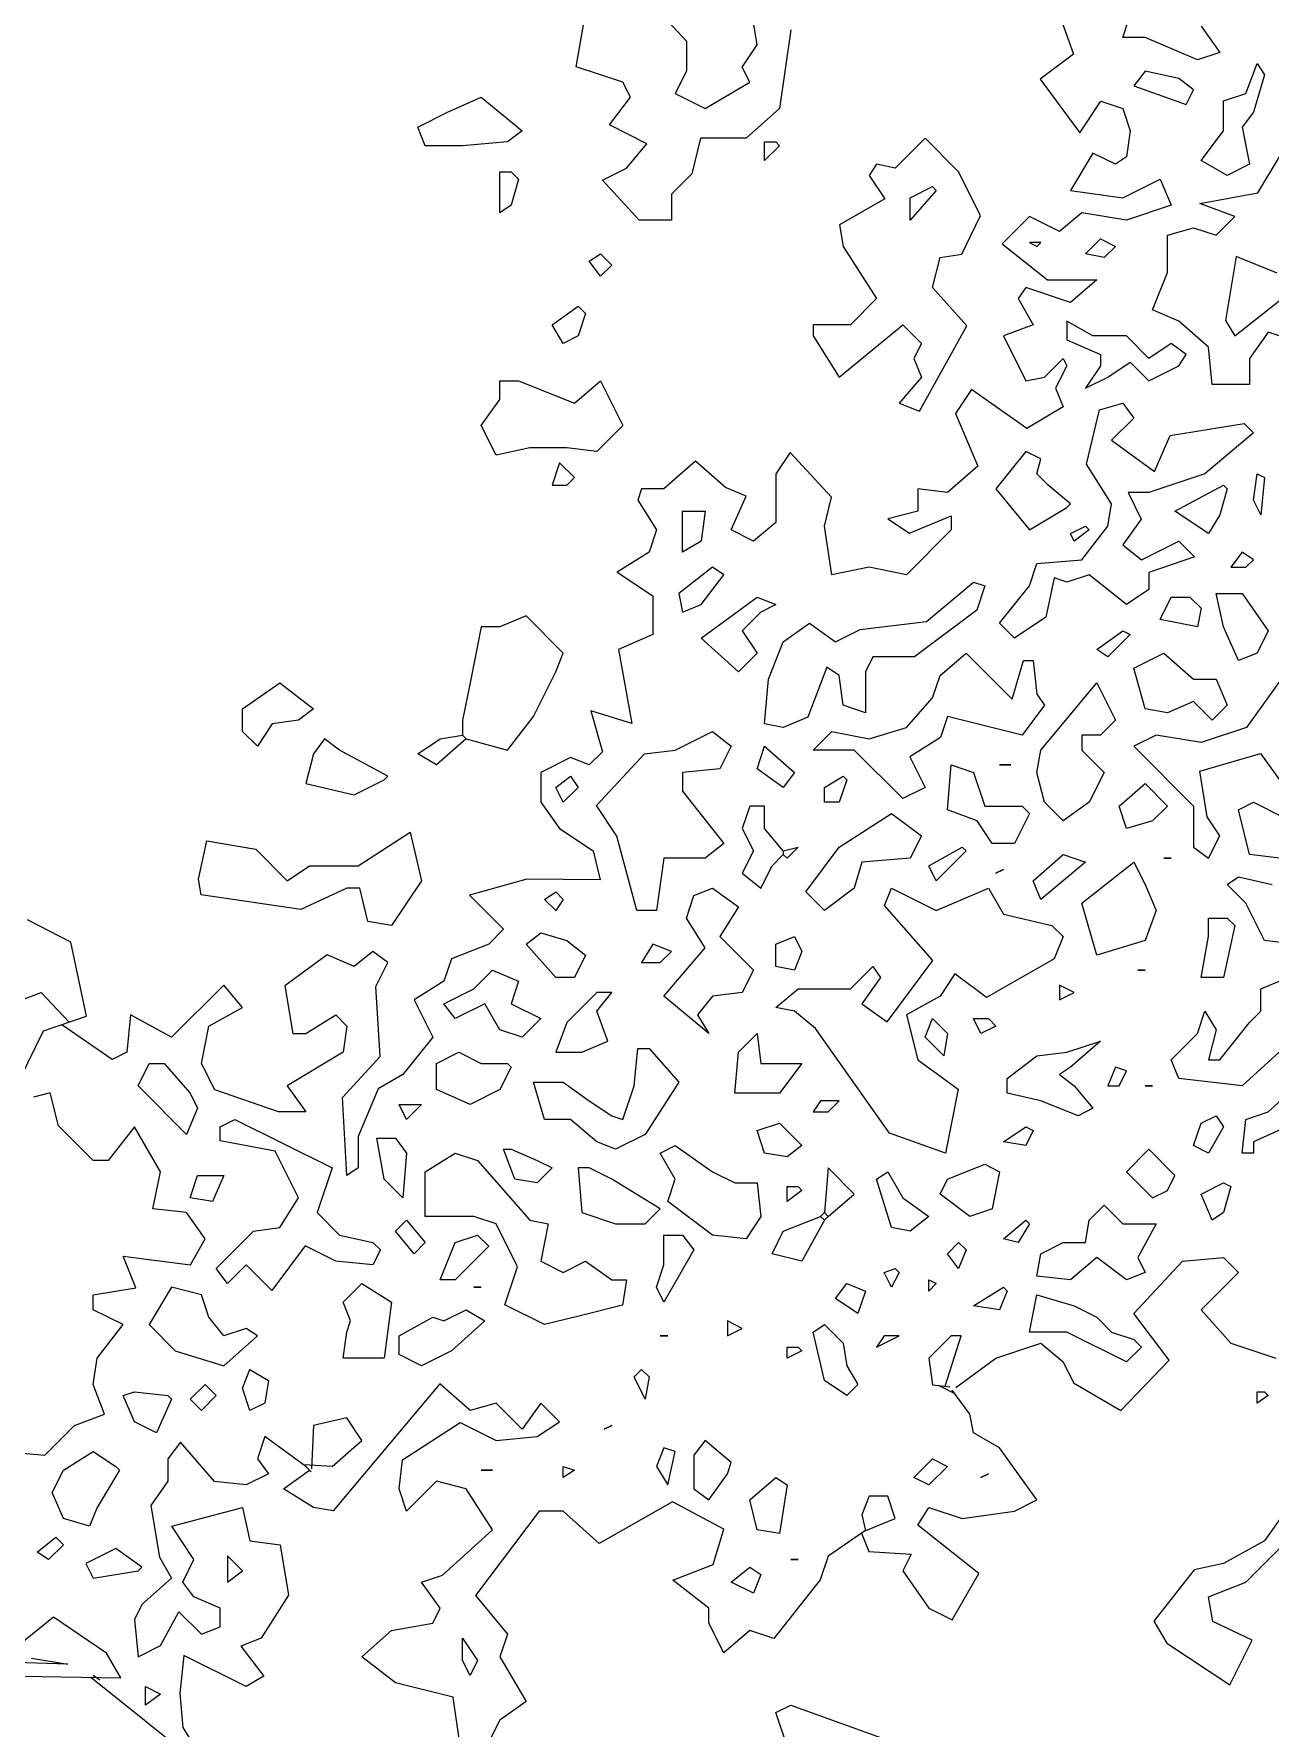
# Model space of a CAD drawing. Header units: millimetres. Extents: x 1211.91 to 1219.54, y 1029.16 to 1038.08.
# Drawn here: x 1212.366 to 1213.241, y 1035.076 to 1036.275 of the extents above; entities that cross this region are included whole.
import ezdxf

# ---------------------------------------------------------------- set-up
doc = ezdxf.new("R2010")
doc.units = ezdxf.units.MM
doc.header["$MEASUREMENT"] = 0
doc.layers.add('Hojas01', color=94, linetype='CONTINUOUS')
doc.layers.add('Hojas02', color=62, linetype='CONTINUOUS')

msp = doc.modelspace()

# ---------------------------------------------------------------- linework, layer by layer
at = {"layer": 'Hojas01', "linetype": 'Continuous'}
for p, q in [((1213.1792, 1035.4067), (1213.2082, 1035.4093)), ((1213.2082, 1035.4093), (1213.2188, 1035.3987)), ((1213.1449, 1035.3697), (1213.1792, 1035.4067)), ((1213.2188, 1035.3987), (1213.1924, 1035.3723)), ((1213.1698, 1035.3366), (1213.1449, 1035.3697)), ((1213.1924, 1035.3723), (1213.2135, 1035.3486)), ((1213.0188, 1035.3174), (1213.0472, 1035.338)), ((1213.0472, 1035.338), (1213.0789, 1035.3486)), ((1213.0789, 1035.3486), (1213.0947, 1035.3354)), ((1213.2135, 1035.3486), (1213.2452, 1035.338)), ((1213.0947, 1035.3354), (1213.1021, 1035.3205)), ((1213.1356, 1035.3009), (1213.1698, 1035.3366)), ((1213.0179, 1035.3131), (1213.0065, 1035.3188)), ((1213.1021, 1035.3205), (1213.1356, 1035.3009)), ((1212.5773, 1035.2615), (1212.5574, 1035.2625)), ((1212.5626, 1035.2576), (1212.5577, 1035.2625)), ((1213.2558, 1035.2351), (1213.2373, 1035.2087)), ((1213.2241, 1035.1796), (1213.2665, 1035.222)), ((1213.2373, 1035.2087), (1213.2082, 1035.1928)), ((1213.1875, 1035.1882), (1213.1589, 1035.152)), ((1213.2082, 1035.1928), (1213.1875, 1035.1882)), ((1213.1977, 1035.1691), (1213.2241, 1035.1796)), ((1213.2006, 1035.1518), (1213.1977, 1035.1691)), ((1213.1589, 1035.152), (1213.1682, 1035.1363)), ((1213.2286, 1035.1384), (1213.2006, 1035.1518)), ((1213.1682, 1035.1363), (1213.2127, 1035.1068)), ((1213.2127, 1035.1068), (1213.2286, 1035.1384)), ((1212.3575, 1035.1131), (1212.4279, 1035.1119)), ((1212.5205, 1035.0208), (1212.4067, 1035.1122)), ((1212.4129, 1035.1101), (1212.4082, 1035.1134))]:
    msp.add_line(p, q, dxfattribs=at)
for points in [[(1212.7964, 1036.3043), (1212.8281, 1036.2699), (1212.8281, 1036.2488), (1212.8202, 1036.233), (1212.8413, 1036.2224), (1212.873, 1036.2409), (1212.8677, 1036.2515), (1212.8782, 1036.2673), (1212.8756, 1036.2831)], [(1213.1924, 1036.2805), (1213.2056, 1036.262), (1213.1898, 1036.2567), (1213.1528, 1036.2726), (1213.137, 1036.2726), (1213.1449, 1036.2963)], [(1213.0921, 1036.2884), (1213.1021, 1036.2608), (1213.0785, 1036.2431), (1213.1065, 1036.2051), (1213.1215, 1036.2276), (1213.137, 1036.2224), (1213.1422, 1036.2066), (1213.1396, 1036.1881), (1213.1317, 1036.1828), (1213.1158, 1036.1907), (1213.1, 1036.1643), (1213.137, 1036.1591), (1213.1634, 1036.1723), (1213.1713, 1036.1538), (1213.1396, 1036.1432), (1213.1079, 1036.1485), (1213.0921, 1036.1353), (1213.071, 1036.1459), (1213.0516, 1036.1265), (1213.0836, 1036.101), (1213.1185, 1036.101), (1213.1, 1036.0851), (1213.0683, 1036.0957), (1213.063, 1036.0878), (1213.0736, 1036.0693), (1213.0525, 1036.0614), (1213.0683, 1036.0297), (1213.0815, 1036.0323), (1213.0947, 1036.0455), (1213.0974, 1036.0403), (1213.0894, 1036.0244), (1213.0947, 1036.0112), (1213.0691, 1035.9958), (1213.0298, 1036.0234), (1213.0186, 1036.0065), (1213.0344, 1035.9692), (1213.0129, 1035.9505), (1212.9918, 1035.9531), (1212.9918, 1035.9373), (1212.9706, 1035.932), (1212.986, 1035.9219), (1213.0155, 1035.934), (1213.0155, 1035.9241), (1212.9838, 1035.8924), (1212.9574, 1035.8977), (1212.931, 1035.8924), (1212.9258, 1035.9267), (1212.9309, 1035.9473), (1212.9016, 1035.979), (1212.8914, 1035.9637), (1212.8914, 1035.9294), (1212.8756, 1035.9162), (1212.8598, 1035.9241), (1212.8703, 1035.9479), (1212.8559, 1035.9541), (1212.8346, 1035.9727), (1212.8122, 1035.9531), (1212.7964, 1035.9531), (1212.7938, 1035.9452), (1212.807, 1035.9241), (1212.8017, 1035.9083), (1212.7792, 1035.8943), (1212.8043, 1035.8774), (1212.8043, 1035.8502), (1212.78, 1035.8394), (1212.7894, 1035.7871), (1212.7604, 1035.7961), (1212.7688, 1035.7672), (1212.7594, 1035.7578), (1212.7462, 1035.7631), (1212.7251, 1035.7525), (1212.7251, 1035.7314), (1212.7383, 1035.7129), (1212.7621, 1035.6971), (1212.7672, 1035.6766), (1212.7151, 1035.6771), (1212.6747, 1035.6656), (1212.6987, 1035.6416), (1212.6882, 1035.6311), (1212.6618, 1035.6205), (1212.6565, 1035.6047), (1212.6354, 1035.5915), (1212.6486, 1035.5651), (1212.6274, 1035.5387), (1212.6099, 1035.5286), (1212.5958, 1035.4948), (1212.5958, 1035.4727), (1212.5877, 1035.4673), (1212.5848, 1035.5224), (1212.6113, 1035.5516), (1212.6084, 1035.6011), (1212.6169, 1035.6179), (1212.6063, 1035.6258), (1212.5931, 1035.6152), (1212.5739, 1035.6235), (1212.5439, 1035.6016), (1212.5496, 1035.5677), (1212.5588, 1035.5677), (1212.5799, 1035.5809), (1212.5878, 1035.573), (1212.5852, 1035.5545), (1212.5456, 1035.5307), (1212.5588, 1035.5123), (1212.5395, 1035.5123), (1212.4943, 1035.5278), (1212.4849, 1035.5466), (1212.4902, 1035.573), (1212.5139, 1035.5862), (1212.5007, 1035.602), (1212.4638, 1035.5651), (1212.4347, 1035.5809), (1212.4321, 1035.5545), (1212.4217, 1035.5494), (1212.386, 1035.574)], [(1212.8381, 1036.2013), (1212.8319, 1036.1761), (1212.8175, 1036.1617), (1212.8175, 1036.1432), (1212.7946, 1036.1432), (1212.7687, 1036.1716), (1212.7858, 1036.1802), (1212.8001, 1036.1972), (1212.7738, 1036.2108), (1212.7885, 1036.2303), (1212.7832, 1036.2409), (1212.7502, 1036.2519), (1212.7552, 1036.2816)], [(1212.902, 1036.2779), (1212.8941, 1036.2224), (1212.8703, 1036.2013), (1212.8381, 1036.2013)], [(1212.993, 1036.0081), (1213.0267, 1036.0685), (1213.0023, 1036.0957), (1213.0076, 1036.1168), (1213.023, 1036.1193), (1213.0362, 1036.1467), (1213.0208, 1036.1775), (1212.997, 1036.2013), (1212.9759, 1036.1802), (1212.9627, 1036.1828), (1212.9574, 1036.1749), (1212.9685, 1036.1583), (1212.9365, 1036.1401), (1212.939, 1036.1247), (1212.9627, 1036.0878), (1212.9442, 1036.0693), (1212.9178, 1036.0693), (1212.9178, 1036.0614), (1212.9363, 1036.0323), (1212.9812, 1036.0693), (1212.9944, 1036.0561), (1212.9891, 1036.0455), (1212.9944, 1036.0323), (1212.9786, 1036.0139), (1212.993, 1036.0081)], [(1213.2558, 1036.0587), (1213.2399, 1036.064), (1213.2267, 1036.0455), (1213.2267, 1036.0271), (1213.2003, 1036.0271), (1213.1977, 1036.0535), (1213.1766, 1036.0719), (1213.1581, 1036.0799), (1213.1686, 1036.1063), (1213.1686, 1036.1327), (1213.1871, 1036.1379), (1213.203, 1036.1327), (1213.2162, 1036.1459), (1213.1916, 1036.1551), (1213.2325, 1036.1626), (1213.2478, 1036.1881)], [(1213.2172, 1036.1175), (1213.2096, 1036.0723), (1213.2162, 1036.0614), (1213.2531, 1036.0904)], [(1213.2463, 1036.1059), (1213.2172, 1036.1175)], [(1213.1407, 1035.9505), (1213.1499, 1035.9316), (1213.137, 1035.9135), (1213.1502, 1035.903), (1213.1766, 1035.9162), (1213.1877, 1035.9051), (1213.1554, 1035.894), (1213.1554, 1035.8819), (1213.1396, 1035.8713), (1213.1132, 1035.8924), (1213.0974, 1035.8871), (1213.0883, 1035.8902), (1213.0826, 1035.8623), (1213.0604, 1035.8475), (1213.0498, 1035.8581), (1213.071, 1035.8845), (1213.0762, 1035.9003), (1213.1079, 1035.903), (1213.1264, 1035.9267), (1213.129, 1035.9426), (1213.1112, 1035.9706), (1213.1205, 1036.0091), (1213.137, 1036.0139), (1213.1449, 1036.0033), (1213.129, 1035.9875), (1213.1593, 1035.9654), (1213.1706, 1035.991), (1213.2228, 1035.9993), (1213.2294, 1035.9927), (1213.195, 1035.9637), (1213.1554, 1035.9505), (1213.1407, 1035.9505)], [(1213.0336, 1035.8673), (1212.9895, 1035.8343), (1212.9601, 1035.8343), (1212.9548, 1035.8238), (1212.9548, 1035.7947), (1212.939, 1035.8), (1212.9363, 1035.8211), (1212.9276, 1035.827), (1212.9141, 1035.7917), (1212.8967, 1035.7842), (1212.8835, 1035.7868), (1212.8862, 1035.8185), (1212.8967, 1035.8449), (1212.9152, 1035.8581), (1212.9337, 1035.8449), (1212.9512, 1035.8537), (1212.9981, 1035.8594), (1213.0314, 1035.8871), (1213.0393, 1035.8845), (1213.0336, 1035.8673)], [(1213.0657, 1035.7789), (1213.0129, 1035.7921), (1213.0079, 1035.7772), (1212.9862, 1035.7636), (1212.997, 1035.7419), (1212.9812, 1035.734), (1212.9469, 1035.7683), (1212.9178, 1035.7683), (1212.931, 1035.7815), (1212.9574, 1035.7763), (1212.9838, 1035.7842), (1213.0023, 1035.8053), (1213.0076, 1035.8211), (1213.0261, 1035.837), (1213.0587, 1035.8044), (1213.0666, 1035.8317), (1213.0736, 1035.8317), (1213.0762, 1035.8079), (1213.0815, 1035.8), (1213.0657, 1035.7789)], [(1213.2811, 1035.7884), (1213.2614, 1035.8211), (1213.2509, 1035.8211), (1213.2245, 1035.7843), (1213.1924, 1035.7736), (1213.1607, 1035.7789), (1213.1449, 1035.771), (1213.1871, 1035.7287), (1213.1871, 1035.6997), (1213.1977, 1035.6918), (1213.2056, 1035.7076), (1213.1966, 1035.7211), (1213.1916, 1035.7534), (1213.2345, 1035.7658), (1213.2478, 1035.7472), (1213.2663, 1035.7525), (1213.2663, 1035.7604), (1213.251, 1035.7757), (1213.2811, 1035.7884)], [(1212.7931, 1035.6548), (1212.7788, 1035.7075), (1212.7646, 1035.729), (1212.7984, 1035.7656), (1212.8202, 1035.7683), (1212.8466, 1035.7815), (1212.8598, 1035.771), (1212.8518, 1035.7551), (1212.8254, 1035.7525), (1212.8254, 1035.7393), (1212.8545, 1035.7023), (1212.8413, 1035.6918), (1212.8122, 1035.6918), (1212.807, 1035.6548), (1212.7931, 1035.6548)], [(1212.5552, 1035.6556), (1212.4848, 1035.6659), (1212.4829, 1035.6771), (1212.4887, 1035.7041), (1212.5233, 1035.6983), (1212.5456, 1035.6759), (1212.5614, 1035.6865), (1212.5958, 1035.6865), (1212.6327, 1035.7103), (1212.6406, 1035.6759), (1212.6195, 1035.6443), (1212.6026, 1035.647), (1212.5971, 1035.6707), (1212.5878, 1035.6707), (1212.5552, 1035.6556)], [(1213.0884, 1035.6206), (1213.0405, 1035.5932), (1213.0182, 1035.6099), (1213.0076, 1035.5941), (1212.9838, 1035.5809), (1212.9918, 1035.5492), (1213.0205, 1035.5284), (1213.0116, 1035.483), (1212.9718, 1035.4972), (1212.9194, 1035.5714), (1212.9046, 1035.5835), (1212.8914, 1035.5862), (1212.9073, 1035.5994), (1212.9442, 1035.5994), (1212.9601, 1035.6152), (1212.9654, 1035.6073), (1212.9522, 1035.5888), (1212.9701, 1035.576), (1213.0025, 1035.6194), (1212.9684, 1035.6584), (1212.9733, 1035.6707), (1213.005, 1035.6548), (1213.0419, 1035.6707), (1213.0525, 1035.6522), (1213.0868, 1035.6443), (1213.0947, 1035.6363), (1213.0884, 1035.6206)], [(1212.3567, 1035.536), (1212.3732, 1035.5697), (1212.4036, 1035.58), (1212.3925, 1035.6325), (1212.3619, 1035.6481)], [(1212.3502, 1035.5888), (1212.3715, 1035.5967), (1212.3913, 1035.5759)], [(1212.345, 1035.272), (1212.374, 1035.2694), (1212.3951, 1035.2905), (1212.4162, 1035.2984), (1212.4083, 1035.3195), (1212.411, 1035.338), (1212.4294, 1035.3618), (1212.4083, 1035.3723), (1212.4083, 1035.3829), (1212.4384, 1035.3879), (1212.4294, 1035.4102), (1212.4771, 1035.4042), (1212.4875, 1035.4225), (1212.4743, 1035.441), (1212.4506, 1035.4436), (1212.4558, 1035.47), (1212.4374, 1035.5017), (1212.4189, 1035.4779), (1212.4083, 1035.4779), (1212.3838, 1035.5025), (1212.3778, 1035.5257), (1212.3661, 1035.5228)], [(1212.5584, 1035.4175), (1212.5346, 1035.3859), (1212.5166, 1035.404), (1212.5034, 1035.3908), (1212.4954, 1035.4014), (1212.5218, 1035.4278), (1212.5403, 1035.4304), (1212.5535, 1035.4515), (1212.537, 1035.4845), (1212.4981, 1035.4919), (1212.4981, 1035.5017), (1212.5086, 1035.507), (1212.5773, 1035.4727), (1212.5667, 1035.441), (1212.5826, 1035.4251), (1212.6063, 1035.4199), (1212.6116, 1035.4146), (1212.6063, 1035.404), (1212.5799, 1035.4067), (1212.5584, 1035.4175)], [(1212.7829, 1035.3756), (1212.7521, 1035.3677), (1212.7278, 1035.3618), (1212.6996, 1035.3758), (1212.7086, 1035.4027), (1212.6934, 1035.4331), (1212.6776, 1035.4383), (1212.6433, 1035.4383), (1212.6433, 1035.47), (1212.6644, 1035.4832), (1212.6802, 1035.4779), (1212.7172, 1035.4357), (1212.7304, 1035.4331), (1212.7251, 1035.4067), (1212.741, 1035.3987), (1212.7568, 1035.4067), (1212.7753, 1035.3935), (1212.7858, 1035.3935), (1212.7829, 1035.3756)], [(1213.0112, 1035.3182), (1213.0225, 1035.3539), (1213.0155, 1035.3539), (1212.9997, 1035.338), (1213.0023, 1035.3191), (1213.0145, 1035.3178)], [(1212.6681, 1035.0637), (1212.663, 1035.0982), (1212.6222, 1035.1083), (1212.5984, 1035.1268), (1212.6195, 1035.1453), (1212.6486, 1035.1506), (1212.6538, 1035.1611), (1212.6406, 1035.1796), (1212.6554, 1035.1845), (1212.6909, 1035.2165), (1212.6723, 1035.2456), (1212.6512, 1035.2509), (1212.6301, 1035.2298), (1212.6248, 1035.2456), (1212.6273, 1035.2661), (1212.668, 1035.2926), (1212.6934, 1035.2799), (1212.7225, 1035.2826), (1212.7383, 1035.2931), (1212.7251, 1035.3063), (1212.7119, 1035.2879), (1212.6934, 1035.3063), (1212.675, 1035.3011), (1212.6536, 1035.3198), (1212.5781, 1035.23), (1212.5641, 1035.2324), (1212.543, 1035.2456), (1212.5614, 1035.2588)], [(1212.952, 1035.2142), (1212.9572, 1035.2013), (1212.9871, 1035.1993), (1212.9812, 1035.1875), (1212.9997, 1035.1611), (1213.0161, 1035.153), (1213.0351, 1035.1856), (1212.992, 1035.2198), (1212.9997, 1035.2324), (1213.0234, 1035.2245), (1213.0604, 1035.2298), (1213.0762, 1035.2377), (1213.0498, 1035.2747), (1213.0314, 1035.2852), (1213.0287, 1035.2983), (1213.0162, 1035.3155)], [(1212.5773, 1035.2615), (1212.5984, 1035.2799), (1212.5878, 1035.2958), (1212.5643, 1035.2905), (1212.5628, 1035.2597)], [(1212.5588, 1035.2615), (1212.5298, 1035.2826), (1212.5245, 1035.2667), (1212.5324, 1035.2562), (1212.5166, 1035.2483), (1212.4941, 1035.2508), (1212.47, 1035.2786), (1212.4611, 1035.2667), (1212.4611, 1035.2509), (1212.449, 1035.2339), (1212.4552, 1035.1973), (1212.4638, 1035.1823), (1212.4426, 1035.1638), (1212.4374, 1035.1532), (1212.44, 1035.1268), (1212.4558, 1035.1347), (1212.469, 1035.1585), (1212.4849, 1035.1427), (1212.4981, 1035.1479), (1212.4981, 1035.1611), (1212.4796, 1035.1691), (1212.4717, 1035.1796), (1212.4796, 1035.1955), (1212.4639, 1035.2191), (1212.5139, 1035.2323), (1212.5192, 1035.2087), (1212.5407, 1035.206), (1212.5464, 1035.1703), (1212.5271, 1035.14), (1212.5127, 1035.1343), (1212.529, 1035.1131), (1212.5166, 1035.1057), (1212.4725, 1035.1277), (1212.4697, 1035.1007), (1212.4717, 1035.0767), (1212.4861, 1035.0537)], [(1212.9549, 1035.2162), (1212.9284, 1035.198), (1212.9227, 1035.1812), (1212.8899, 1035.1396), (1212.873, 1035.1453), (1212.8545, 1035.1295), (1212.8439, 1035.1506), (1212.8439, 1035.1611), (1212.8184, 1035.1809), (1212.8471, 1035.192), (1212.8546, 1035.2171), (1212.8183, 1035.2364), (1212.7663, 1035.2069), (1212.741, 1035.2298), (1212.7239, 1035.2298), (1212.6789, 1035.1701), (1212.7014, 1035.1427), (1212.6961, 1035.1268), (1212.7146, 1035.0951), (1212.6961, 1035.0819), (1212.6855, 1035.0608)], [(1212.9551, 1035.2162), (1212.9759, 1035.2245), (1212.9706, 1035.2403), (1212.9574, 1035.2403), (1212.9522, 1035.2271), (1212.9549, 1035.2162)], [(1212.4279, 1035.1119), (1212.4178, 1035.1292), (1212.3803, 1035.1547), (1212.3555, 1035.1347)], [(1212.3646, 1035.1258), (1212.3904, 1035.1214), (1212.3534, 1035.1227)], [(1212.8994, 1035.0635), (1212.8914, 1035.0872), (1212.902, 1035.0925), (1212.968, 1035.0687)]]:
    msp.add_lwpolyline(points, dxfattribs=at)
at = {"layer": 'Hojas02', "linetype": 'Continuous'}
for p, q in [((1213.1528, 1036.2488), (1213.1449, 1036.2383)), ((1213.1766, 1036.2435), (1213.1528, 1036.2488)), ((1213.2241, 1036.233), (1213.232, 1036.2541)), ((1213.232, 1036.2541), (1213.2373, 1036.2462)), ((1213.1449, 1036.2383), (1213.1818, 1036.2251)), ((1213.1871, 1036.2356), (1213.1766, 1036.2435)), ((1213.2373, 1036.2462), (1213.2294, 1036.2198)), ((1212.6591, 1036.2198), (1212.6829, 1036.2303)), ((1212.6829, 1036.2303), (1212.7119, 1036.2066)), ((1213.1818, 1036.2251), (1213.1871, 1036.2356)), ((1213.2082, 1036.2277), (1213.2241, 1036.233)), ((1213.2082, 1036.2066), (1213.2082, 1036.2277)), ((1212.638, 1036.2092), (1212.6591, 1036.2198)), ((1213.2294, 1036.2198), (1213.2214, 1036.2092)), ((1212.6433, 1036.196), (1212.638, 1036.2092)), ((1212.7119, 1036.2066), (1212.7014, 1036.1987)), ((1213.1924, 1036.1855), (1213.2082, 1036.2066)), ((1213.2214, 1036.2092), (1213.2267, 1036.1828)), ((1212.6697, 1036.196), (1212.6433, 1036.196)), ((1212.7014, 1036.1987), (1212.6697, 1036.196)), ((1212.8835, 1036.1855), (1212.8835, 1036.1987)), ((1212.8835, 1036.1987), (1212.8914, 1036.1987)), ((1212.8941, 1036.196), (1212.8835, 1036.1855)), ((1212.8914, 1036.1987), (1212.8941, 1036.196)), ((1212.6961, 1036.1485), (1212.6961, 1036.1775)), ((1212.6961, 1036.1775), (1212.704, 1036.1775)), ((1212.704, 1036.1775), (1212.7093, 1036.1723)), ((1213.2109, 1036.1749), (1213.1924, 1036.1855)), ((1213.2267, 1036.1828), (1213.2109, 1036.1749)), ((1212.7093, 1036.1723), (1212.704, 1036.1538)), ((1212.9865, 1036.1591), (1213.0023, 1036.167)), ((1213.005, 1036.1643), (1212.9865, 1036.1432)), ((1213.0023, 1036.167), (1213.005, 1036.1643)), ((1212.704, 1036.1538), (1212.6961, 1036.1485)), ((1212.9865, 1036.1432), (1212.9865, 1036.1591)), ((1213.1106, 1036.1195), (1213.1211, 1036.13)), ((1213.1211, 1036.13), (1213.1317, 1036.1247)), ((1212.7594, 1036.1142), (1212.7674, 1036.1195)), ((1212.7674, 1036.1195), (1212.7753, 1036.1115)), ((1213.0789, 1036.1274), (1213.071, 1036.1274)), ((1213.071, 1036.1274), (1213.0762, 1036.1247)), ((1213.0762, 1036.1247), (1213.0789, 1036.1274)), ((1213.1238, 1036.1168), (1213.1106, 1036.1195)), ((1213.1317, 1036.1247), (1213.1238, 1036.1168)), ((1212.7674, 1036.1036), (1212.7594, 1036.1142)), ((1212.7753, 1036.1115), (1212.7674, 1036.1036)), ((1212.733, 1036.0693), (1212.7515, 1036.0825)), ((1212.7515, 1036.0825), (1212.7568, 1036.0772)), ((1212.741, 1036.0561), (1212.733, 1036.0693)), ((1212.7568, 1036.0772), (1212.7515, 1036.0614)), ((1213.1158, 1036.0614), (1213.0974, 1036.0719)), ((1213.0974, 1036.0719), (1213.0974, 1036.0587)), ((1212.7515, 1036.0614), (1212.741, 1036.0561)), ((1213.0974, 1036.0587), (1213.1211, 1036.0482)), ((1213.1396, 1036.0614), (1213.1158, 1036.0614)), ((1213.1554, 1036.0455), (1213.1396, 1036.0614)), ((1213.1211, 1036.0482), (1213.1211, 1036.0403)), ((1213.1713, 1036.0561), (1213.1554, 1036.0455)), ((1213.1818, 1036.0482), (1213.1713, 1036.0561)), ((1213.1766, 1036.0403), (1213.1818, 1036.0482)), ((1213.1211, 1036.0403), (1213.1106, 1036.0244)), ((1213.1264, 1036.0323), (1213.1422, 1036.0429)), ((1213.1422, 1036.0429), (1213.1554, 1036.0297)), ((1213.1554, 1036.0297), (1213.1766, 1036.0403)), ((1212.6961, 1036.0165), (1212.6961, 1036.0297)), ((1212.6961, 1036.0297), (1212.7093, 1036.0297)), ((1212.7093, 1036.0297), (1212.7489, 1036.0139)), ((1212.7489, 1036.0139), (1212.7674, 1036.0297)), ((1212.7674, 1036.0297), (1212.7832, 1035.998)), ((1213.1106, 1036.0244), (1213.1264, 1036.0323)), ((1212.6829, 1035.998), (1212.6961, 1036.0165)), ((1212.6934, 1035.9769), (1212.6829, 1035.998)), ((1212.7832, 1035.998), (1212.7647, 1035.9795)), ((1212.7172, 1035.9822), (1212.6934, 1035.9769)), ((1212.7436, 1035.9822), (1212.7172, 1035.9822)), ((1212.7647, 1035.9795), (1212.7436, 1035.9822)), ((1213.0683, 1035.9795), (1213.0472, 1035.9531)), ((1213.0789, 1035.9743), (1213.0683, 1035.9795)), ((1213.0762, 1035.9637), (1213.0789, 1035.9743)), ((1212.7383, 1035.9716), (1212.733, 1035.9558)), ((1212.7489, 1035.9611), (1212.7383, 1035.9716)), ((1212.7436, 1035.9558), (1212.7489, 1035.9611)), ((1213.0842, 1035.9558), (1213.0762, 1035.9637)), ((1213.2294, 1035.9452), (1213.232, 1035.9637)), ((1213.232, 1035.9637), (1213.2373, 1035.9611)), ((1213.2373, 1035.9611), (1213.2346, 1035.9347)), ((1212.733, 1035.9558), (1212.7436, 1035.9558)), ((1213.0472, 1035.9531), (1213.071, 1035.9241)), ((1213.1, 1035.9426), (1213.0842, 1035.9558)), ((1213.1739, 1035.9373), (1213.2082, 1035.9558)), ((1213.2109, 1035.9531), (1213.2056, 1035.9347)), ((1213.2082, 1035.9558), (1213.2109, 1035.9531)), ((1212.8254, 1035.9083), (1212.8254, 1035.9373)), ((1212.8254, 1035.9373), (1212.8413, 1035.9373)), ((1212.8413, 1035.9373), (1212.8386, 1035.9162)), ((1213.071, 1035.9241), (1213.0974, 1035.9399)), ((1213.0974, 1035.9399), (1213.1, 1035.9426)), ((1213.1977, 1035.9215), (1213.1739, 1035.9373)), ((1213.2346, 1035.9347), (1213.2294, 1035.9452)), ((1213.1, 1035.9215), (1213.1106, 1035.9267)), ((1213.1106, 1035.9267), (1213.1132, 1035.9241)), ((1213.2056, 1035.9347), (1213.1977, 1035.9215)), ((1212.8386, 1035.9162), (1212.8254, 1035.9083)), ((1213.1026, 1035.9162), (1213.1, 1035.9215)), ((1213.1132, 1035.9241), (1213.1026, 1035.9162)), ((1213.2214, 1035.9083), (1213.2135, 1035.8977)), ((1213.2294, 1035.903), (1213.2214, 1035.9083)), ((1213.2241, 1035.8977), (1213.2294, 1035.903)), ((1212.8466, 1035.8977), (1212.8228, 1035.8792)), ((1212.8386, 1035.8713), (1212.8545, 1035.8924)), ((1212.8545, 1035.8924), (1212.8466, 1035.8977)), ((1213.2135, 1035.8977), (1213.2241, 1035.8977)), ((1212.8228, 1035.8792), (1212.8254, 1035.866)), ((1212.8386, 1035.8475), (1212.8782, 1035.8766)), ((1212.8782, 1035.8766), (1212.8914, 1035.8713)), ((1213.1634, 1035.8607), (1213.1713, 1035.8766)), ((1213.1713, 1035.8766), (1213.1845, 1035.8766)), ((1213.1845, 1035.8766), (1213.1924, 1035.8687)), ((1213.2082, 1035.8555), (1213.203, 1035.8792)), ((1213.203, 1035.8792), (1213.2214, 1035.8792)), ((1213.2214, 1035.8792), (1213.2399, 1035.8528)), ((1212.8254, 1035.866), (1212.8386, 1035.8713)), ((1212.8809, 1035.866), (1212.8677, 1035.8528)), ((1212.8914, 1035.8713), (1212.8809, 1035.866)), ((1213.1924, 1035.8687), (1213.1898, 1035.8555)), ((1212.6829, 1035.8555), (1212.675, 1035.8159)), ((1212.6961, 1035.8555), (1212.6829, 1035.8555)), ((1212.7146, 1035.8634), (1212.6961, 1035.8555)), ((1212.741, 1035.837), (1212.7146, 1035.8634)), ((1212.8677, 1035.8528), (1212.8782, 1035.837)), ((1213.1185, 1035.8396), (1213.137, 1035.8528)), ((1213.137, 1035.8528), (1213.1422, 1035.8502)), ((1213.1898, 1035.8555), (1213.1634, 1035.8607)), ((1213.2188, 1035.8317), (1213.2082, 1035.8555)), ((1213.2399, 1035.8528), (1213.232, 1035.837)), ((1212.865, 1035.8238), (1212.8386, 1035.8475)), ((1213.1422, 1035.8502), (1213.1264, 1035.8343)), ((1212.7357, 1035.8238), (1212.741, 1035.837)), ((1212.8782, 1035.837), (1212.865, 1035.8238)), ((1213.1264, 1035.8343), (1213.1185, 1035.8396)), ((1213.1449, 1035.8264), (1213.166, 1035.837)), ((1213.166, 1035.837), (1213.1871, 1035.8185)), ((1213.232, 1035.837), (1213.2188, 1035.8317)), ((1212.7198, 1035.7921), (1212.7357, 1035.8238)), ((1213.1528, 1035.7974), (1213.1449, 1035.8264)), ((1213.1871, 1035.8185), (1213.203, 1035.8185)), ((1213.203, 1035.8185), (1213.2109, 1035.8)), ((1212.5139, 1035.7974), (1212.5403, 1035.8159)), ((1212.5403, 1035.8159), (1212.5641, 1035.7974)), ((1212.675, 1035.8159), (1212.6697, 1035.7895)), ((1213.0789, 1035.7683), (1213.1185, 1035.8159)), ((1213.1185, 1035.8159), (1213.1317, 1035.7895)), ((1212.5139, 1035.7815), (1212.5139, 1035.7974)), ((1212.5641, 1035.7974), (1212.5535, 1035.7895)), ((1213.1686, 1035.7947), (1213.1528, 1035.7974)), ((1213.1871, 1035.8027), (1213.1686, 1035.7947)), ((1213.2003, 1035.7895), (1213.1871, 1035.8027)), ((1213.2109, 1035.8), (1213.2003, 1035.7895)), ((1212.5245, 1035.771), (1212.5139, 1035.7815)), ((1212.535, 1035.7868), (1212.5245, 1035.771)), ((1212.5535, 1035.7895), (1212.535, 1035.7868)), ((1212.6697, 1035.7895), (1212.6697, 1035.7789)), ((1212.7014, 1035.7683), (1212.7198, 1035.7921)), ((1213.1317, 1035.7895), (1213.1211, 1035.7789)), ((1212.572, 1035.7763), (1212.5641, 1035.7657)), ((1212.5826, 1035.7683), (1212.572, 1035.7763)), ((1212.638, 1035.7657), (1212.6538, 1035.7763)), ((1212.6723, 1035.7763), (1212.6512, 1035.7578)), ((1212.6538, 1035.7763), (1212.6697, 1035.7789)), ((1212.6723, 1035.7763), (1212.6697, 1035.7789)), ((1212.6723, 1035.7763), (1212.7014, 1035.7683)), ((1212.8782, 1035.7551), (1212.8835, 1035.771)), ((1212.8835, 1035.771), (1212.9046, 1035.7525)), ((1213.1211, 1035.7789), (1213.1079, 1035.7789)), ((1213.1079, 1035.7789), (1213.1079, 1035.7683)), ((1212.5641, 1035.7657), (1212.5588, 1035.7446)), ((1212.6169, 1035.7499), (1212.5826, 1035.7683)), ((1212.6512, 1035.7578), (1212.638, 1035.7657)), ((1213.0129, 1035.7261), (1213.0155, 1035.7578)), ((1213.0155, 1035.7578), (1213.0314, 1035.7525)), ((1213.0578, 1035.7578), (1213.0498, 1035.7578)), ((1213.0498, 1035.7578), (1213.0578, 1035.7578)), ((1213.0762, 1035.7525), (1213.0789, 1035.7683)), ((1213.1079, 1035.7683), (1213.1238, 1035.7525)), ((1212.5931, 1035.7367), (1212.6142, 1035.7472)), ((1212.6142, 1035.7472), (1212.6169, 1035.7499)), ((1212.7357, 1035.7419), (1212.7462, 1035.7499)), ((1212.7462, 1035.7499), (1212.7515, 1035.7419)), ((1212.8967, 1035.7419), (1212.8782, 1035.7551)), ((1212.9046, 1035.7525), (1212.8967, 1035.7419)), ((1212.9258, 1035.7419), (1212.939, 1035.7499)), ((1212.9416, 1035.7472), (1212.9363, 1035.7314)), ((1212.939, 1035.7499), (1212.9416, 1035.7472)), ((1213.0314, 1035.7525), (1213.0393, 1035.7287)), ((1213.0815, 1035.7314), (1213.0762, 1035.7525)), ((1213.1238, 1035.7525), (1213.1132, 1035.7314)), ((1212.5588, 1035.7446), (1212.5931, 1035.7367)), ((1212.741, 1035.7314), (1212.7357, 1035.7419)), ((1212.7515, 1035.7419), (1212.741, 1035.7314)), ((1212.9258, 1035.7314), (1212.9258, 1035.7419)), ((1213.1343, 1035.7287), (1213.1528, 1035.7446)), ((1213.1528, 1035.7446), (1213.1686, 1035.7287)), ((1212.873, 1035.7287), (1212.8677, 1035.7129)), ((1212.8835, 1035.7287), (1212.873, 1035.7287)), ((1212.8835, 1035.7129), (1212.8835, 1035.7287)), ((1212.9363, 1035.7314), (1212.9258, 1035.7314)), ((1212.9363, 1035.6997), (1212.9733, 1035.7235)), ((1212.9733, 1035.7235), (1212.9944, 1035.7076)), ((1213.034, 1035.7182), (1213.0129, 1035.7261)), ((1213.0393, 1035.7287), (1213.0657, 1035.7287)), ((1213.071, 1035.7235), (1213.0604, 1035.7023)), ((1213.0657, 1035.7287), (1213.071, 1035.7235)), ((1213.0947, 1035.7182), (1213.0815, 1035.7314)), ((1213.1132, 1035.7314), (1213.0947, 1035.7182)), ((1213.1396, 1035.7129), (1213.1343, 1035.7287)), ((1213.1686, 1035.7287), (1213.1581, 1035.7182)), ((1213.2188, 1035.7261), (1213.2294, 1035.7314)), ((1213.2267, 1035.6944), (1213.2188, 1035.7261)), ((1213.2294, 1035.7314), (1213.2505, 1035.7208)), ((1212.8677, 1035.7129), (1212.8756, 1035.6971)), ((1212.8967, 1035.6971), (1212.8835, 1035.7129)), ((1213.0446, 1035.7023), (1213.034, 1035.7182)), ((1213.1581, 1035.7182), (1213.1396, 1035.7129)), ((1212.8756, 1035.6971), (1212.8677, 1035.6812)), ((1212.8967, 1035.6971), (1212.9073, 1035.6997)), ((1212.8967, 1035.6971), (1212.8967, 1035.6944)), ((1212.9073, 1035.6997), (1212.8994, 1035.6918)), ((1212.9126, 1035.668), (1212.9363, 1035.6997)), ((1212.9944, 1035.7076), (1212.9865, 1035.6918)), ((1212.9997, 1035.6865), (1213.0234, 1035.6997)), ((1213.0261, 1035.6971), (1213.005, 1035.6759)), ((1213.0234, 1035.6997), (1213.0261, 1035.6971)), ((1213.0604, 1035.7023), (1213.0446, 1035.7023)), ((1212.8809, 1035.6707), (1212.8888, 1035.6865)), ((1212.8888, 1035.6865), (1212.8967, 1035.6944)), ((1212.8994, 1035.6918), (1212.8967, 1035.6944)), ((1212.9522, 1035.6891), (1212.9469, 1035.6707)), ((1212.9865, 1035.6918), (1212.9522, 1035.6891)), ((1213.005, 1035.6759), (1212.9997, 1035.6865)), ((1213.0736, 1035.6759), (1213.0947, 1035.6944)), ((1213.1106, 1035.6891), (1213.0789, 1035.6627)), ((1213.0947, 1035.6944), (1213.1106, 1035.6891)), ((1213.1079, 1035.6601), (1213.1449, 1035.6891)), ((1213.1449, 1035.6891), (1213.1528, 1035.6733)), ((1213.1713, 1035.6918), (1213.166, 1035.6918)), ((1213.166, 1035.6918), (1213.1713, 1035.6918)), ((1213.2478, 1035.6918), (1213.2267, 1035.6944)), ((1212.8677, 1035.6812), (1212.8809, 1035.6707)), ((1213.0525, 1035.6839), (1213.0472, 1035.6812)), ((1213.0472, 1035.6812), (1213.0525, 1035.6839)), ((1213.0789, 1035.6627), (1213.0736, 1035.6759)), ((1213.1528, 1035.6733), (1213.1607, 1035.6548)), ((1213.2109, 1035.6733), (1213.2188, 1035.6786)), ((1213.2241, 1035.6601), (1213.2109, 1035.6733)), ((1213.2188, 1035.6786), (1213.2426, 1035.6733)), ((1212.7278, 1035.6627), (1212.7357, 1035.668)), ((1212.7357, 1035.6548), (1212.7278, 1035.6627)), ((1212.7357, 1035.668), (1212.741, 1035.6627)), ((1212.741, 1035.6627), (1212.7357, 1035.6548)), ((1212.8281, 1035.6495), (1212.8334, 1035.6654)), ((1212.8334, 1035.6654), (1212.8466, 1035.6707)), ((1212.8466, 1035.6707), (1212.865, 1035.6575)), ((1212.9258, 1035.6548), (1212.9126, 1035.668)), ((1212.9469, 1035.6707), (1212.9258, 1035.6548)), ((1212.8413, 1035.6284), (1212.8281, 1035.6495)), ((1212.865, 1035.6575), (1212.8518, 1035.6363)), ((1213.1185, 1035.6231), (1213.1079, 1035.6601)), ((1213.1607, 1035.6548), (1213.1528, 1035.6337)), ((1213.1977, 1035.6363), (1213.1977, 1035.6495)), ((1213.1977, 1035.6495), (1213.2109, 1035.6495)), ((1213.2109, 1035.6495), (1213.2162, 1035.6443)), ((1213.2373, 1035.6337), (1213.2241, 1035.6601)), ((1212.7146, 1035.6311), (1212.7251, 1035.639)), ((1212.7251, 1035.639), (1212.7436, 1035.6337)), ((1213.2162, 1035.6443), (1213.2082, 1035.6073)), ((1212.7357, 1035.6073), (1212.7146, 1035.6311)), ((1212.7436, 1035.6337), (1212.7568, 1035.6231)), ((1212.8043, 1035.6311), (1212.7964, 1035.6179)), ((1212.8175, 1035.6258), (1212.8043, 1035.6311)), ((1212.8096, 1035.6179), (1212.8175, 1035.6258)), ((1212.8122, 1035.5941), (1212.8413, 1035.6284)), ((1212.8518, 1035.6363), (1212.8756, 1035.6126)), ((1212.8914, 1035.6311), (1212.9046, 1035.6363)), ((1212.8914, 1035.6152), (1212.8914, 1035.6311)), ((1212.9046, 1035.6363), (1212.9099, 1035.6258)), ((1212.9099, 1035.6258), (1212.9046, 1035.6126)), ((1213.1528, 1035.6337), (1213.1185, 1035.6231)), ((1213.1924, 1035.6073), (1213.1977, 1035.6363)), ((1213.2584, 1035.6311), (1213.2373, 1035.6337)), ((1212.7568, 1035.6231), (1212.7489, 1035.6073)), ((1212.7964, 1035.6179), (1212.8096, 1035.6179)), ((1212.9046, 1035.6126), (1212.8914, 1035.6152)), ((1212.6776, 1035.5994), (1212.6908, 1035.6126)), ((1212.6908, 1035.6126), (1212.7093, 1035.6047)), ((1212.7093, 1035.6047), (1212.704, 1035.5888)), ((1212.7489, 1035.6073), (1212.7357, 1035.6073)), ((1212.8756, 1035.6126), (1212.8677, 1035.5967)), ((1213.1026, 1035.5967), (1213.0921, 1035.602)), ((1213.0921, 1035.602), (1213.0921, 1035.5915)), ((1213.1528, 1035.6126), (1213.1475, 1035.6126)), ((1213.1475, 1035.6126), (1213.1528, 1035.6126)), ((1213.2082, 1035.6073), (1213.1924, 1035.6073)), ((1213.2346, 1035.5994), (1213.2663, 1035.6126)), ((1212.6565, 1035.5888), (1212.6776, 1035.5994)), ((1212.6644, 1035.5783), (1212.6565, 1035.5888)), ((1212.6855, 1035.5888), (1212.6644, 1035.5783)), ((1212.6961, 1035.5703), (1212.6855, 1035.5888)), ((1212.704, 1035.5888), (1212.7251, 1035.5783)), ((1212.7647, 1035.5967), (1212.7436, 1035.5756)), ((1212.7753, 1035.5967), (1212.7647, 1035.5967)), ((1212.7647, 1035.5835), (1212.7753, 1035.5967)), ((1212.8439, 1035.5677), (1212.8122, 1035.5941)), ((1212.8466, 1035.5941), (1212.836, 1035.5809)), ((1212.8677, 1035.5967), (1212.8466, 1035.5941)), ((1213.0921, 1035.5915), (1213.1026, 1035.5967)), ((1213.2346, 1035.5835), (1213.2346, 1035.5994)), ((1212.7251, 1035.5783), (1212.7119, 1035.5651)), ((1212.7726, 1035.5624), (1212.7647, 1035.5835)), ((1212.836, 1035.5809), (1212.8439, 1035.5677)), ((1212.997, 1035.5651), (1213.0023, 1035.5783)), ((1213.0023, 1035.5783), (1213.0129, 1035.5677)), ((1213.0366, 1035.5677), (1213.0314, 1035.5783)), ((1213.0314, 1035.5783), (1213.0419, 1035.5783)), ((1213.0419, 1035.5783), (1213.0472, 1035.573)), ((1213.1898, 1035.5677), (1213.195, 1035.5835)), ((1213.195, 1035.5835), (1213.203, 1035.5703)), ((1213.2267, 1035.5756), (1213.2346, 1035.5835)), ((1212.7119, 1035.5651), (1212.6961, 1035.5703)), ((1212.7436, 1035.5756), (1212.7357, 1035.5545)), ((1212.865, 1035.5545), (1212.8782, 1035.5677)), ((1212.8782, 1035.5677), (1212.8809, 1035.5466)), ((1213.0102, 1035.5519), (1212.997, 1035.5651)), ((1213.0129, 1035.5677), (1213.0102, 1035.5519)), ((1213.0472, 1035.573), (1213.0366, 1035.5677)), ((1213.1713, 1035.5492), (1213.1898, 1035.5677)), ((1213.203, 1035.5703), (1213.1977, 1035.5492)), ((1213.2056, 1035.5492), (1213.2267, 1035.5756)), ((1212.6512, 1035.5466), (1212.667, 1035.5545)), ((1212.667, 1035.5545), (1212.6829, 1035.5466)), ((1212.7357, 1035.5545), (1212.7542, 1035.5545)), ((1212.7542, 1035.5545), (1212.7726, 1035.5624)), ((1212.7911, 1035.5307), (1212.7938, 1035.5571)), ((1212.7938, 1035.5571), (1212.8017, 1035.5571)), ((1212.8017, 1035.5571), (1212.8228, 1035.5334)), ((1212.8624, 1035.5255), (1212.865, 1035.5545)), ((1213.0762, 1035.5519), (1213.0974, 1035.5545)), ((1213.0974, 1035.5545), (1213.1211, 1035.5624)), ((1213.1211, 1035.5624), (1213.1, 1035.5439)), ((1213.2505, 1035.5571), (1213.2214, 1035.5307)), ((1212.44, 1035.5307), (1212.4479, 1035.5466)), ((1212.4479, 1035.5466), (1212.4585, 1035.5466)), ((1212.4585, 1035.5466), (1212.477, 1035.5255)), ((1212.6512, 1035.5281), (1212.6512, 1035.5466)), ((1212.6829, 1035.5466), (1212.7014, 1035.5466)), ((1212.704, 1035.5439), (1212.6961, 1035.5281)), ((1212.7014, 1035.5466), (1212.704, 1035.5439)), ((1212.8809, 1035.5466), (1212.8967, 1035.5466)), ((1212.9099, 1035.5466), (1212.8941, 1035.5255)), ((1212.8967, 1035.5466), (1212.9099, 1035.5466)), ((1213.0551, 1035.536), (1213.0762, 1035.5519)), ((1213.1, 1035.5439), (1213.0921, 1035.5387)), ((1213.1317, 1035.5439), (1213.1264, 1035.5307)), ((1213.1396, 1035.5413), (1213.1317, 1035.5439)), ((1213.1343, 1035.5307), (1213.1396, 1035.5413)), ((1213.1766, 1035.536), (1213.1713, 1035.5492)), ((1213.1977, 1035.5492), (1213.2056, 1035.5492)), ((1212.4743, 1035.4964), (1212.44, 1035.5307)), ((1212.7278, 1035.507), (1212.7198, 1035.5334)), ((1212.7198, 1035.5334), (1212.741, 1035.5334)), ((1212.741, 1035.5334), (1212.7594, 1035.5202)), ((1212.7832, 1035.507), (1212.7911, 1035.5307)), ((1212.8228, 1035.5334), (1212.799, 1035.4964)), ((1213.0551, 1035.5255), (1213.0551, 1035.536)), ((1213.0921, 1035.5387), (1213.1026, 1035.5307)), ((1213.1026, 1035.5307), (1213.1158, 1035.5149)), ((1213.1264, 1035.5307), (1213.1343, 1035.5307)), ((1213.1581, 1035.5307), (1213.1528, 1035.5307)), ((1213.1528, 1035.5307), (1213.1581, 1035.5307)), ((1213.2214, 1035.5307), (1213.1766, 1035.536)), ((1213.2399, 1035.5123), (1213.269, 1035.5387)), ((1212.477, 1035.5255), (1212.4822, 1035.5149)), ((1212.6301, 1035.507), (1212.6248, 1035.5175)), ((1212.6248, 1035.5175), (1212.6406, 1035.5175)), ((1212.6406, 1035.5175), (1212.6301, 1035.507)), ((1212.675, 1035.5175), (1212.6512, 1035.5281)), ((1212.6961, 1035.5281), (1212.675, 1035.5175)), ((1212.7594, 1035.5202), (1212.7753, 1035.5096)), ((1212.8941, 1035.5255), (1212.8624, 1035.5255)), ((1212.9231, 1035.5202), (1212.9178, 1035.5123)), ((1212.9363, 1035.5202), (1212.9231, 1035.5202)), ((1212.9284, 1035.5123), (1212.9363, 1035.5202)), ((1213.0789, 1035.5202), (1213.0551, 1035.5255)), ((1213.1053, 1035.5096), (1213.0789, 1035.5202)), ((1212.4822, 1035.5149), (1212.4743, 1035.4964)), ((1212.7462, 1035.507), (1212.7278, 1035.507)), ((1212.7647, 1035.4911), (1212.7462, 1035.507)), ((1212.7753, 1035.5096), (1212.7832, 1035.507)), ((1212.9178, 1035.5123), (1212.9284, 1035.5123)), ((1213.1158, 1035.5149), (1213.1053, 1035.5096)), ((1213.1924, 1035.5043), (1213.203, 1035.5096)), ((1213.203, 1035.5096), (1213.2082, 1035.5017)), ((1213.2214, 1035.4832), (1213.2241, 1035.507)), ((1213.2241, 1035.507), (1213.2399, 1035.5123)), ((1212.6142, 1035.4647), (1212.609, 1035.4938)), ((1212.609, 1035.4938), (1212.6222, 1035.4938)), ((1212.6222, 1035.4938), (1212.6301, 1035.4832)), ((1212.799, 1035.4964), (1212.7779, 1035.4859)), ((1212.8782, 1035.4991), (1212.8941, 1035.5043)), ((1212.8835, 1035.4832), (1212.8782, 1035.4991)), ((1212.8941, 1035.5043), (1212.9099, 1035.4885)), ((1213.0525, 1035.4911), (1213.0683, 1035.5017)), ((1213.0683, 1035.5017), (1213.0736, 1035.4991)), ((1213.0736, 1035.4991), (1213.0683, 1035.4885)), ((1213.1871, 1035.4885), (1213.1924, 1035.5043)), ((1213.2082, 1035.5017), (1213.1977, 1035.4832)), ((1213.2531, 1035.5017), (1213.2294, 1035.4911)), ((1212.6301, 1035.4832), (1212.6274, 1035.4515)), ((1212.7066, 1035.4647), (1212.6987, 1035.4859)), ((1212.6987, 1035.4859), (1212.704, 1035.4859)), ((1212.704, 1035.4859), (1212.7225, 1035.4779)), ((1212.7779, 1035.4859), (1212.7647, 1035.4911)), ((1212.8096, 1035.4832), (1212.8202, 1035.4885)), ((1212.8202, 1035.4647), (1212.8096, 1035.4832)), ((1212.8202, 1035.4885), (1212.8466, 1035.47)), ((1212.8994, 1035.4806), (1212.8835, 1035.4832)), ((1212.9099, 1035.4885), (1212.8994, 1035.4806)), ((1213.0683, 1035.4885), (1213.0525, 1035.4911)), ((1213.1554, 1035.4859), (1213.1396, 1035.47)), ((1213.1739, 1035.4674), (1213.1554, 1035.4859)), ((1213.1977, 1035.4832), (1213.1871, 1035.4885)), ((1213.2294, 1035.4832), (1213.2214, 1035.4832)), ((1213.2294, 1035.4911), (1213.2294, 1035.4832)), ((1212.7225, 1035.4779), (1212.733, 1035.4727)), ((1212.733, 1035.4727), (1212.7225, 1035.4621)), ((1212.7594, 1035.4727), (1212.7515, 1035.4727)), ((1212.7515, 1035.4727), (1212.7542, 1035.441)), ((1212.7753, 1035.4647), (1212.7594, 1035.4727)), ((1212.8466, 1035.47), (1212.8624, 1035.4621)), ((1212.9284, 1035.4727), (1212.9258, 1035.441)), ((1212.9469, 1035.4542), (1212.9284, 1035.4727)), ((1212.9627, 1035.4647), (1212.9706, 1035.47)), ((1212.9706, 1035.47), (1212.9812, 1035.4515)), ((1213.0129, 1035.4647), (1213.0393, 1035.4753)), ((1213.0393, 1035.4753), (1213.0498, 1035.47)), ((1213.0498, 1035.47), (1213.0446, 1035.4436)), ((1213.1396, 1035.47), (1213.1581, 1035.4515)), ((1212.477, 1035.4515), (1212.4822, 1035.4674)), ((1212.4822, 1035.4674), (1212.5007, 1035.4674)), ((1212.5007, 1035.4674), (1212.4928, 1035.4489)), ((1212.6274, 1035.4515), (1212.6142, 1035.4647)), ((1212.7225, 1035.4621), (1212.7066, 1035.4647)), ((1212.8096, 1035.4436), (1212.7753, 1035.4647)), ((1212.8149, 1035.4489), (1212.8202, 1035.4647)), ((1212.8624, 1035.4621), (1212.8782, 1035.4621)), ((1212.8782, 1035.4621), (1212.8809, 1035.4383)), ((1212.8994, 1035.4489), (1212.8994, 1035.4595)), ((1212.8994, 1035.4595), (1212.9073, 1035.4595)), ((1212.9073, 1035.4595), (1212.9099, 1035.4568)), ((1212.9733, 1035.4304), (1212.9627, 1035.4647)), ((1213.0076, 1035.4542), (1213.0129, 1035.4647)), ((1213.1686, 1035.4568), (1213.1739, 1035.4674)), ((1213.1924, 1035.4542), (1213.2082, 1035.4621)), ((1213.2082, 1035.4621), (1213.2135, 1035.4595)), ((1213.2135, 1035.4595), (1213.2082, 1035.441)), ((1212.4928, 1035.4489), (1212.477, 1035.4515)), ((1212.8466, 1035.4251), (1212.8149, 1035.4489)), ((1212.9099, 1035.4568), (1212.8994, 1035.4489)), ((1212.9284, 1035.4383), (1212.9469, 1035.4542)), ((1212.9812, 1035.4515), (1212.9997, 1035.4383)), ((1213.0287, 1035.4383), (1213.0076, 1035.4542)), ((1213.1132, 1035.4357), (1213.1238, 1035.4463)), ((1213.1238, 1035.4463), (1213.137, 1035.4331)), ((1213.1581, 1035.4515), (1213.1686, 1035.4568)), ((1213.2003, 1035.4357), (1213.1924, 1035.4542)), ((1212.6222, 1035.4278), (1212.6301, 1035.4357)), ((1212.6301, 1035.4357), (1212.6433, 1035.4199)), ((1212.7542, 1035.441), (1212.7779, 1035.4331)), ((1212.7779, 1035.4331), (1212.799, 1035.4331)), ((1212.799, 1035.4331), (1212.8096, 1035.4436)), ((1212.8809, 1035.4383), (1212.8703, 1035.4225)), ((1212.8967, 1035.4278), (1212.9231, 1035.4383)), ((1212.9258, 1035.4357), (1212.9099, 1035.4067)), ((1212.9258, 1035.441), (1212.9231, 1035.4383)), ((1212.9258, 1035.4357), (1212.9231, 1035.4383)), ((1212.9284, 1035.4383), (1212.9258, 1035.441)), ((1212.9284, 1035.4383), (1212.9258, 1035.4357)), ((1212.9997, 1035.4383), (1212.9865, 1035.4278)), ((1213.0446, 1035.4436), (1213.0287, 1035.4383)), ((1213.0525, 1035.4225), (1213.0683, 1035.4357)), ((1213.071, 1035.4331), (1213.063, 1035.4199)), ((1213.0683, 1035.4357), (1213.071, 1035.4331)), ((1213.1106, 1035.4199), (1213.1132, 1035.4357)), ((1213.137, 1035.4331), (1213.1607, 1035.4331)), ((1213.1607, 1035.4331), (1213.1475, 1035.4093)), ((1213.2082, 1035.441), (1213.2003, 1035.4357)), ((1212.6354, 1035.4119), (1212.6222, 1035.4278)), ((1212.6644, 1035.4199), (1212.6802, 1035.4251)), ((1212.6802, 1035.4251), (1212.6882, 1035.4172)), ((1212.8122, 1035.404), (1212.8122, 1035.4251)), ((1212.8122, 1035.4251), (1212.8254, 1035.4251)), ((1212.8254, 1035.4251), (1212.8334, 1035.4146)), ((1212.8703, 1035.4225), (1212.8466, 1035.4251)), ((1212.8888, 1035.4119), (1212.8967, 1035.4278)), ((1212.9865, 1035.4278), (1212.9733, 1035.4304)), ((1213.063, 1035.4199), (1213.0525, 1035.4225)), ((1212.6433, 1035.4199), (1212.6354, 1035.4119)), ((1212.6538, 1035.3935), (1212.6644, 1035.4199)), ((1212.6882, 1035.4172), (1212.6644, 1035.3935)), ((1212.8334, 1035.4146), (1212.8122, 1035.3776)), ((1212.9099, 1035.4067), (1212.8888, 1035.4119)), ((1213.0129, 1035.4119), (1213.0208, 1035.4199)), ((1213.0208, 1035.4014), (1213.0129, 1035.4119)), ((1213.0208, 1035.4199), (1213.0261, 1035.4146)), ((1213.0261, 1035.4146), (1213.0208, 1035.4014)), ((1213.0762, 1035.3961), (1213.0789, 1035.4119)), ((1213.0789, 1035.4119), (1213.0947, 1035.4199)), ((1213.0947, 1035.4199), (1213.1106, 1035.4199)), ((1213.1185, 1035.4093), (1213.1, 1035.3935)), ((1213.1396, 1035.3935), (1213.1185, 1035.4093)), ((1213.1475, 1035.4093), (1213.1528, 1035.3987)), ((1212.807, 1035.3882), (1212.8122, 1035.404)), ((1212.968, 1035.3987), (1212.9759, 1035.4014)), ((1212.9733, 1035.3882), (1212.968, 1035.3987)), ((1212.9786, 1035.3987), (1212.9733, 1035.3882)), ((1212.9759, 1035.4014), (1212.9786, 1035.3987)), ((1213.1528, 1035.3987), (1213.1396, 1035.3935)), ((1212.4638, 1035.3882), (1212.4479, 1035.3618)), ((1212.4849, 1035.3829), (1212.4638, 1035.3882)), ((1212.5852, 1035.3776), (1212.5984, 1035.3908)), ((1212.5984, 1035.3908), (1212.6195, 1035.3776)), ((1212.6644, 1035.3935), (1212.6538, 1035.3935)), ((1212.6829, 1035.3882), (1212.6776, 1035.3882)), ((1212.6776, 1035.3882), (1212.6829, 1035.3882)), ((1212.8122, 1035.3776), (1212.807, 1035.3882)), ((1212.9337, 1035.3803), (1212.9416, 1035.3908)), ((1212.9416, 1035.3908), (1212.9548, 1035.3855)), ((1212.9548, 1035.3855), (1212.9495, 1035.3697)), ((1212.9997, 1035.3855), (1212.9997, 1035.3935)), ((1212.9997, 1035.3935), (1213.005, 1035.3908)), ((1213.005, 1035.3908), (1212.9997, 1035.3855)), ((1213.0314, 1035.375), (1213.0525, 1035.3882)), ((1213.0551, 1035.3855), (1213.0498, 1035.3723)), ((1213.0525, 1035.3882), (1213.0551, 1035.3855)), ((1213.1, 1035.3935), (1213.0762, 1035.3961)), ((1212.4902, 1035.3671), (1212.4849, 1035.3829)), ((1212.5905, 1035.3644), (1212.5852, 1035.3776)), ((1212.6195, 1035.3776), (1212.6142, 1035.338)), ((1212.9495, 1035.3697), (1212.9337, 1035.3803)), ((1213.0498, 1035.3723), (1213.0314, 1035.375)), ((1213.071, 1035.3565), (1213.0762, 1035.3829)), ((1213.0762, 1035.3829), (1213.1026, 1035.375)), ((1213.1026, 1035.375), (1213.1185, 1035.3671)), ((1212.4479, 1035.3618), (1212.4664, 1035.3433)), ((1212.5007, 1035.3539), (1212.4902, 1035.3671)), ((1212.5878, 1035.3565), (1212.5905, 1035.3644)), ((1212.6248, 1035.3539), (1212.6486, 1035.3671)), ((1212.6486, 1035.3671), (1212.6565, 1035.3644)), ((1212.6565, 1035.3644), (1212.6723, 1035.3723)), ((1212.6855, 1035.3644), (1212.6618, 1035.3433)), ((1212.6723, 1035.3723), (1212.6855, 1035.3644)), ((1212.8677, 1035.3591), (1212.8571, 1035.3644)), ((1212.8571, 1035.3644), (1212.8571, 1035.3539)), ((1212.9178, 1035.3565), (1212.9258, 1035.3618)), ((1212.9258, 1035.3618), (1212.939, 1035.3486)), ((1213.1185, 1035.3671), (1213.129, 1035.3565)), ((1212.5166, 1035.3591), (1212.5007, 1035.3539)), ((1212.5007, 1035.3327), (1212.5245, 1035.3539)), ((1212.5245, 1035.3539), (1212.5166, 1035.3591)), ((1212.5852, 1035.338), (1212.5878, 1035.3565)), ((1212.6248, 1035.3407), (1212.6248, 1035.3539)), ((1212.8149, 1035.3539), (1212.8096, 1035.3539)), ((1212.8096, 1035.3539), (1212.8149, 1035.3539)), ((1212.8571, 1035.3539), (1212.8677, 1035.3591)), ((1212.9258, 1035.3222), (1212.9178, 1035.3565)), ((1212.968, 1035.3539), (1212.9627, 1035.3459)), ((1212.9627, 1035.3459), (1212.9786, 1035.3539)), ((1212.9786, 1035.3539), (1212.968, 1035.3539)), ((1213.0974, 1035.3565), (1213.071, 1035.3565)), ((1213.1396, 1035.3354), (1213.0974, 1035.3565)), ((1213.129, 1035.3565), (1213.1449, 1035.3512)), ((1213.1449, 1035.3512), (1213.1502, 1035.3459)), ((1212.4664, 1035.3433), (1212.5007, 1035.3327)), ((1212.5984, 1035.338), (1212.5852, 1035.338)), ((1212.6142, 1035.338), (1212.5984, 1035.338)), ((1212.6406, 1035.3327), (1212.6248, 1035.3407)), ((1212.6618, 1035.3433), (1212.6406, 1035.3327)), ((1212.8994, 1035.338), (1212.8994, 1035.3459)), ((1212.8994, 1035.3459), (1212.9073, 1035.3459)), ((1212.9099, 1035.3433), (1212.8994, 1035.338)), ((1212.9073, 1035.3459), (1212.9099, 1035.3433)), ((1212.939, 1035.3486), (1212.9416, 1035.3327)), ((1213.1502, 1035.3459), (1213.1396, 1035.3354)), ((1212.5139, 1035.3169), (1212.5192, 1035.3301)), ((1212.5192, 1035.3301), (1212.5324, 1035.3222)), ((1212.7911, 1035.3248), (1212.7964, 1035.3301)), ((1212.7964, 1035.3301), (1212.8017, 1035.3248)), ((1212.9416, 1035.3327), (1212.9495, 1035.3195)), ((1212.4294, 1035.3116), (1212.4374, 1035.3143)), ((1212.4374, 1035.3143), (1212.4611, 1035.3116)), ((1212.477, 1035.309), (1212.4875, 1035.3195)), ((1212.4875, 1035.3195), (1212.4954, 1035.3116)), ((1212.5192, 1035.3011), (1212.5139, 1035.3169)), ((1212.5324, 1035.3222), (1212.5298, 1035.3063)), ((1212.799, 1035.309), (1212.7911, 1035.3248)), ((1212.8017, 1035.3248), (1212.799, 1035.309)), ((1212.9416, 1035.3116), (1212.9258, 1035.3222)), ((1212.9495, 1035.3195), (1212.9416, 1035.3116)), ((1213.232, 1035.3063), (1213.232, 1035.3143)), ((1213.232, 1035.3143), (1213.2373, 1035.3143)), ((1213.2373, 1035.3143), (1213.2399, 1035.3116)), ((1212.4374, 1035.2931), (1212.4294, 1035.3116)), ((1212.4638, 1035.309), (1212.4532, 1035.2852)), ((1212.4611, 1035.3116), (1212.4638, 1035.309)), ((1212.4849, 1035.3011), (1212.477, 1035.309)), ((1212.4954, 1035.3116), (1212.4849, 1035.3011)), ((1212.5298, 1035.3063), (1212.5192, 1035.3011)), ((1213.2399, 1035.3116), (1213.232, 1035.3063)), ((1212.4532, 1035.2852), (1212.4374, 1035.2931)), ((1212.7753, 1035.2905), (1212.77, 1035.2879)), ((1212.77, 1035.2879), (1212.7753, 1035.2905)), ((1212.8413, 1035.2799), (1212.8334, 1035.2694)), ((1212.8598, 1035.2641), (1212.8413, 1035.2799)), ((1212.3872, 1035.2588), (1212.4083, 1035.272)), ((1212.4083, 1035.272), (1212.4242, 1035.2615)), ((1212.8122, 1035.2747), (1212.807, 1035.2615)), ((1212.8202, 1035.272), (1212.8122, 1035.2747)), ((1212.8149, 1035.2483), (1212.8202, 1035.272)), ((1212.8334, 1035.2694), (1212.8334, 1035.2456)), ((1212.9891, 1035.2535), (1213.0023, 1035.2667)), ((1213.0023, 1035.2667), (1213.0129, 1035.2615)), ((1212.3793, 1035.243), (1212.3872, 1035.2588)), ((1212.4268, 1035.2588), (1212.411, 1035.2324)), ((1212.4242, 1035.2615), (1212.4268, 1035.2588)), ((1212.6908, 1035.2588), (1212.6829, 1035.2588)), ((1212.6829, 1035.2588), (1212.6908, 1035.2588)), ((1212.741, 1035.2535), (1212.741, 1035.2615)), ((1212.741, 1035.2615), (1212.7489, 1035.2588)), ((1212.7489, 1035.2588), (1212.741, 1035.2535)), ((1212.807, 1035.2615), (1212.8149, 1035.2483)), ((1212.8439, 1035.2377), (1212.8571, 1035.2562)), ((1212.8571, 1035.2562), (1212.8598, 1035.2641)), ((1212.873, 1035.2377), (1212.8914, 1035.2535)), ((1212.8914, 1035.2535), (1212.8994, 1035.2483)), ((1212.9997, 1035.2483), (1212.9891, 1035.2535)), ((1213.0129, 1035.2615), (1212.9997, 1035.2483)), ((1213.0419, 1035.2562), (1213.0366, 1035.2535)), ((1213.0366, 1035.2535), (1213.0419, 1035.2562)), ((1212.3872, 1035.2245), (1212.3793, 1035.243)), ((1212.8334, 1035.2456), (1212.8439, 1035.2377)), ((1212.8994, 1035.2483), (1212.8941, 1035.2139)), ((1212.411, 1035.2324), (1212.4057, 1035.2192)), ((1212.8782, 1035.2166), (1212.873, 1035.2377)), ((1212.4057, 1035.2192), (1212.3872, 1035.2245)), ((1212.3687, 1035.2007), (1212.3819, 1035.2113)), ((1212.3872, 1035.206), (1212.3766, 1035.1955)), ((1212.3819, 1035.2113), (1212.3872, 1035.206)), ((1212.8941, 1035.2139), (1212.8782, 1035.2166)), ((1212.3766, 1035.1955), (1212.3687, 1035.2007)), ((1212.4242, 1035.2034), (1212.403, 1035.1928)), ((1212.4426, 1035.1902), (1212.4242, 1035.2034)), ((1212.5139, 1035.1875), (1212.5034, 1035.1981)), ((1212.5034, 1035.1981), (1212.5034, 1035.1796)), ((1212.9073, 1035.1955), (1212.902, 1035.1955)), ((1212.902, 1035.1955), (1212.9073, 1035.1955)), ((1212.403, 1035.1928), (1212.4083, 1035.1823)), ((1212.4083, 1035.1823), (1212.44, 1035.1875)), ((1212.44, 1035.1875), (1212.4426, 1035.1902)), ((1212.5034, 1035.1796), (1212.5139, 1035.1875)), ((1212.8598, 1035.1796), (1212.873, 1035.1902)), ((1212.873, 1035.1902), (1212.8809, 1035.1849)), ((1212.8809, 1035.1849), (1212.8756, 1035.1717)), ((1212.8756, 1035.1717), (1212.8598, 1035.1796)), ((1212.6697, 1035.1242), (1212.6697, 1035.14)), ((1212.6697, 1035.14), (1212.6802, 1035.1242)), ((1212.675, 1035.1136), (1212.6697, 1035.1242)), ((1212.6802, 1035.1242), (1212.675, 1035.1136)), ((1212.4453, 1035.0925), (1212.4453, 1035.1057)), ((1212.4453, 1035.1057), (1212.4558, 1035.1004)), ((1212.4558, 1035.1004), (1212.4453, 1035.0925))]:
    msp.add_line(p, q, dxfattribs=at)

doc.saveas('drawing.dxf')
